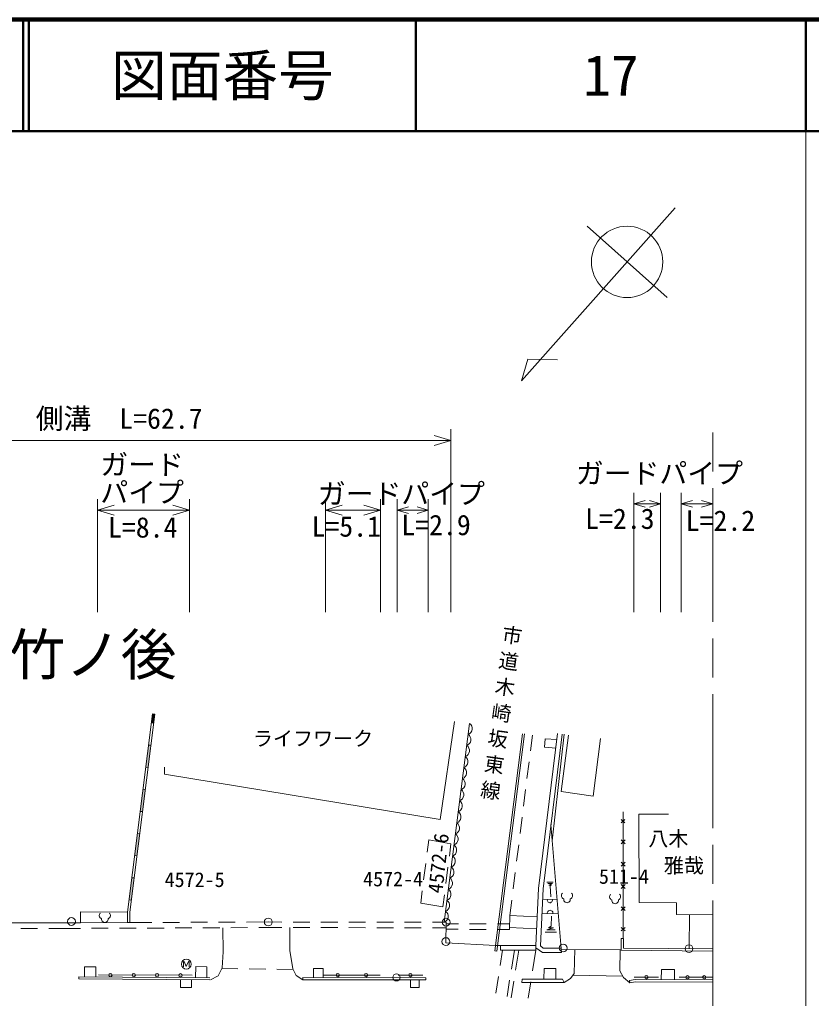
# Model space of a CAD drawing. Units: millimetres, scale not verified. Extents: x 40000 to 680000, y 20000 to 380000.
# Drawn here: x 508409 to 579500, y 292174 to 380000 of the extents above; entities that cross this region are included whole.
import ezdxf
from ezdxf.enums import TextEntityAlignment as Align

# ---------------------------------------------------------------- set-up
doc = ezdxf.new("R2010")
doc.units = ezdxf.units.MM
doc.header["$LTSCALE"] = 1000
doc.linetypes.add('CHAIN', pattern=[18.5, 12, -1.5, 3.5, -1.5])
for name, color, linetype, lineweight in [('M-BGD', 7, 'Continuous', 13), ('M-BMK', 2, 'CHAIN', 13), ('M-BMK-SRVR', 3, 'Continuous', 13), ('M-STR-HTXT', 7, 'Continuous', 13), ('M-STR-STR1', 1, 'Continuous', 13), ('M-TTL', 2, 'Continuous', 140), ('M-TTL-BAND', 7, 'Continuous', 13), ('M-TTL-LINE', 7, 'Continuous', 50)]:
    doc.layers.add(name, color=color, linetype=linetype, lineweight=lineweight)
doc.layers.add('M-BGD-HTXT', color=7, linetype='Continuous')
doc.layers.add('M-TTL-TXT', color=7, linetype='Continuous')
doc.styles.add('@ＭＳ ゴシック', font='')
doc.styles.add('ＭＳ ゴシック', font='')
doc.styles.get('@ＭＳ ゴシック').set_extended_font_data('@MS Gothic')
doc.styles.get('ＭＳ ゴシック').set_extended_font_data('MS Gothic')

msp = doc.modelspace()

# ---------------------------------------------------------------- hatches: boundary and pattern name
at = {"layer": 'M-BGD'}
for points in [[(520452, 316869), (520254, 316895), (520356, 317705), (520555, 317680)], [(520002, 314910), (520201, 314885), (519950, 312901), (519751, 312926)], [(519500, 310942), (519698, 310917), (519447, 308933), (519249, 308958)], [(518998, 306974), (519196, 306949), (518945, 304964), (518747, 304990)], [(518443, 300996), (518244, 301021), (518495, 303005), (518694, 302980)]]:
    msp.add_hatch(color=256, dxfattribs=at).paths.add_polyline_path(points)

# ---------------------------------------------------------------- linework, layer by layer
for p, q in [((518104, 299910), (520356, 317705)), ((518304, 299898), (520555, 317680)), ((520356, 317705), (520555, 317680)), ((520254, 316895), (520452, 316869)), ((546168, 308220), (547460, 317015)), ((548810, 316845), (546527, 299011)), ((553551, 315928), (551068, 296431)), ((553749, 315903), (551266, 296406)), ((554446, 315797), (554271, 314399)), ((555007, 302035), (556714, 315945)), ((555406, 302002), (557111, 315896)), ((555607, 315474), (555546, 314707)), ((556647, 315401), (555607, 315474)), ((556237, 306319), (557310, 315872)), ((557687, 315782), (557022, 310749)), ((559909, 310333), (560570, 315494)), ((520002, 314910), (520201, 314885)), ((555546, 314707), (556552, 314626)), ((519751, 312926), (519950, 312901)), ((521420, 312914), (521420, 312302)), ((554147, 313407), (553961, 311918)), ((521420, 312302), (546168, 308220)), ((519500, 310942), (519698, 310917)), ((553837, 310926), (553651, 309437)), ((557022, 310749), (559909, 310333)), ((519249, 308958), (519447, 308933)), ((553527, 308445), (553341, 306957)), ((562585, 308916), (562609, 297536)), ((566656, 308692), (564012, 308692)), ((564012, 308692), (564021, 300771)), ((557071, 296303), (556115, 307781)), ((562411, 308220), (562762, 307922)), ((562761, 308221), (562412, 307921)), ((518998, 306974), (519196, 306949)), ((545004, 305284), (545145, 306389)), ((545145, 306389), (547132, 306036)), ((547132, 306036), (546993, 304951)), ((553217, 305964), (553031, 304476)), ((562415, 306402), (562766, 306050)), ((562765, 306403), (562416, 306049)), ((518747, 304990), (518945, 304964)), ((544687, 302804), (544877, 304292)), ((546866, 303960), (546675, 302472)), ((562419, 304402), (562770, 304050)), ((562769, 304403), (562420, 304049)), ((518495, 303005), (518694, 302980)), ((552907, 303484), (552722, 301995)), ((555739, 302598), (556318, 302598)), ((555829, 302474), (556243, 302474)), ((556243, 302474), (555919, 302350)), ((555919, 302350), (556167, 302350)), ((556167, 302350), (556048, 302268)), ((556048, 302268), (556096, 301283)), ((562424, 302402), (562775, 302050)), ((562774, 302403), (562425, 302049)), ((544419, 300708), (544560, 301812)), ((546548, 301480), (546409, 300395)), ((554766, 296918), (555007, 302035)), ((555165, 296899), (555406, 302002)), ((518244, 301021), (518443, 300996)), ((546409, 300395), (544419, 300708)), ((552598, 301003), (552423, 299605)), ((555362, 301077), (556677, 301036)), ((562428, 300402), (562779, 300050)), ((562778, 300403), (562429, 300049)), ((564021, 300771), (567379, 300740)), ((567379, 300740), (567380, 299694)), ((513874, 299936), (513879, 298959)), ((513874, 299936), (518104, 299910)), ((518104, 299910), (518108, 298977)), ((518304, 299898), (518308, 298978)), ((552423, 299605), (552399, 298364)), ((552423, 299605), (554887, 299488)), ((555300, 299767), (556780, 299793)), ((556126, 298652), (556155, 299539)), ((567380, 299694), (570634, 299684)), ((568539, 299691), (568511, 296642)), ((483789, 298903), (513015, 298955)), ((513015, 298955), (513879, 298959)), ((518108, 298977), (513879, 298959)), ((518308, 298978), (518108, 298977)), ((518308, 298978), (520272, 298987)), ((521272, 298991), (522771, 298997)), ((523771, 299002), (525271, 299008)), ((526271, 299013), (527771, 299019)), ((528771, 299024), (530735, 299032)), ((530735, 299032), (531969, 299030)), ((532969, 299029), (534469, 299027)), ((535469, 299026), (536969, 299024)), ((537969, 299023), (539469, 299021)), ((540469, 299019), (541969, 299017)), ((542969, 299016), (544469, 299014)), ((545469, 299013), (546703, 299011)), ((546703, 299011), (546680, 297166)), ((547805, 298875), (546701, 298877)), ((550305, 298869), (548805, 298872)), ((552409, 298864), (551305, 298866)), ((555898, 298521), (556126, 298652)), ((508525, 298447), (510025, 298450)), ((511025, 298451), (513017, 298455)), ((513017, 298455), (513876, 298459)), ((514876, 298463), (516376, 298470)), ((517376, 298474), (518876, 298480)), ((519876, 298485), (521376, 298491)), ((522376, 298496), (523876, 298502)), ((524876, 298507), (526376, 298513)), ((526666, 298514), (526674, 296355)), ((527376, 298517), (528876, 298524)), ((529876, 298528), (530736, 298532)), ((530736, 298532), (531969, 298530)), ((532677, 296476), (532679, 298529)), ((532969, 298529), (534469, 298527)), ((535469, 298526), (536969, 298524)), ((537969, 298523), (539469, 298521)), ((540469, 298519), (541969, 298517)), ((542969, 298516), (544469, 298514)), ((545469, 298513), (546702, 298511)), ((547797, 298375), (546695, 298377)), ((550297, 298369), (548797, 298372)), ((552399, 298364), (551297, 298366)), ((552402, 298523), (554836, 298408)), ((556626, 298128), (555586, 298128)), ((555742, 298325), (556344, 298521)), ((556485, 298325), (555742, 298325)), ((556344, 298521), (555898, 298521)), ((562432, 298530), (562783, 298232)), ((562782, 298531), (562433, 298231)), ((546680, 297166), (551129, 296912)), ((551129, 296912), (554766, 296918)), ((551573, 296513), (551572, 296913)), ((554766, 296518), (554766, 296918)), ((555165, 296899), (555421, 296674)), ((562427, 297538), (562416, 296499)), ((562427, 297538), (562627, 297536)), ((562627, 297536), (562618, 296697)), ((526674, 296355), (526583, 294918)), ((532939, 294831), (532677, 296476)), ((551068, 296431), (551266, 296406)), ((551573, 296513), (554766, 296518)), ((554766, 296712), (555364, 296303)), ((555364, 296303), (557071, 296303)), ((555421, 296674), (557040, 296672)), ((557048, 296578), (562417, 296540)), ((558248, 296570), (558191, 294411)), ((562320, 296541), (562310, 294645)), ((562416, 296499), (570634, 296423)), ((562618, 296697), (570634, 296623)), ((523126, 295010), (523126, 295480)), ((523126, 295480), (523177, 295480)), ((523177, 295480), (523373, 295028)), ((523569, 295480), (523373, 295028)), ((523621, 295480), (523569, 295480)), ((523621, 295010), (523621, 295480)), ((514227, 294116), (514227, 295020)), ((514227, 295020), (515248, 295016)), ((515248, 295016), (515241, 294108)), ((515508, 294278), (523907, 294248)), ((524215, 294039), (524220, 295025)), ((524220, 295025), (525226, 295020)), ((525226, 295020), (525218, 294031)), ((526583, 294918), (526239, 294186)), ((528011, 294837), (526553, 294855)), ((530511, 294806), (529011, 294824)), ((532968, 294775), (531510, 294793)), ((533251, 294234), (532939, 294831)), ((533832, 293838), (533251, 294234)), ((534791, 294038), (534791, 294857)), ((534791, 294857), (535669, 294857)), ((535669, 294857), (535669, 294037)), ((535697, 294270), (540797, 294270)), ((542399, 294270), (544599, 294270)), ((555491, 294849), (555487, 293905)), ((556560, 294845), (555491, 294849)), ((556560, 294845), (556557, 293902)), ((558191, 294411), (557880, 293949)), ((562551, 294169), (558118, 294263)), ((562310, 294645), (562615, 294041)), ((566028, 294770), (566024, 293848)), ((566028, 294770), (567220, 294765)), ((567220, 294765), (567217, 293844)), ((513718, 294120), (513716, 293920)), ((525482, 293829), (513716, 293920)), ((525484, 294029), (513718, 294120)), ((522863, 293850), (522863, 293149)), ((523839, 293149), (523845, 293842)), ((526239, 294186), (525565, 293827)), ((533832, 294038), (544876, 294032)), ((533832, 294038), (533832, 293838)), ((533832, 293838), (544875, 293832)), ((543506, 293162), (543507, 293832)), ((544271, 293832), (544275, 293159)), ((544876, 294032), (544875, 293832)), ((553531, 293912), (553506, 293596)), ((557313, 293606), (553506, 293596)), ((557145, 293899), (553531, 293912)), ((557313, 293606), (557145, 293899)), ((557880, 293949), (557313, 293606)), ((562615, 294041), (563208, 293573)), ((563173, 293770), (563665, 293857)), ((563173, 293770), (563208, 293573)), ((563208, 293573), (563682, 293657)), ((563583, 294093), (565783, 294084)), ((563665, 293857), (570634, 293831)), ((563682, 293657), (570634, 293631)), ((567620, 294072), (570634, 294078)), ((522863, 293149), (523839, 293149)), ((544275, 293159), (543506, 293162))]:
    msp.add_line(p, q, dxfattribs=at)
for centre, radius in [((513069, 299075), 350), ((530735, 299032), 350), ((546703, 299011), 350), ((546681, 297274), 350), ((557216, 296692), 350), ((568511, 296642), 350), ((523384, 295248), 444), ((542249, 294060), 322)]:
    msp.add_circle(centre, radius, dxfattribs=at)
for centre, radius, start, end in [((548491, 316387), 558, 290.25331, 55.1578), ((548356, 315401), 567, 290.77804, 54.63307), ((548229, 314409), 567, 290.77804, 54.63307), ((548102, 313417), 567, 290.77804, 54.63307), ((547975, 312426), 567, 290.77804, 54.63307), ((547848, 311434), 567, 290.77804, 54.63307), ((547721, 310442), 567, 290.77804, 54.63307), ((547594, 309450), 567, 290.77804, 54.63307), ((547467, 308458), 567, 290.77804, 54.63307), ((547340, 307466), 567, 290.77804, 54.63307), ((547213, 306474), 567, 290.77804, 54.63307), ((547086, 305482), 567, 290.77804, 54.63307), ((546959, 304490), 567, 290.77804, 54.63307), ((546832, 303498), 567, 290.77804, 54.63307), ((546705, 302507), 567, 290.77804, 54.63307), ((546578, 301515), 567, 290.77804, 54.63307), ((557356, 301383), 300, 131.41945, 251.14243), ((557756, 301383), 300, 288.85757, 48.58055), ((561672, 301296), 300, 131.41945, 251.14243), ((562072, 301296), 300, 288.85757, 48.58055), ((546451, 300523), 567, 290.77804, 54.63307), ((556017, 300986), 230, 160.51848, 15.89223), ((557556, 301058), 300, 172.14016, 7.85984), ((561872, 300971), 300, 172.14016, 7.85984), ((515864, 299613), 300, 131.41945, 251.14243), ((516264, 299613), 300, 288.85757, 48.58055), ((546334, 299535), 558, 290.25331, 55.1578), ((556040, 299829), 251, 349.86813, 192.14122), ((516064, 299288), 300, 172.14016, 7.85984), ((516558, 294274), 150, 0, 180), ((516558, 294274), 150, 180, 0), ((518658, 294267), 150, 0, 180), ((518658, 294267), 150, 180, 0), ((520758, 294259), 150, 0, 180), ((520758, 294259), 150, 180, 0), ((522858, 294252), 150, 0, 180), ((522858, 294252), 150, 180, 0), ((536972, 294270), 150, 0, 180), ((536972, 294270), 150, 180, 0), ((539522, 294270), 150, 0, 180), ((539522, 294270), 150, 180, 0), ((543499, 294270), 150, 0, 180), ((543499, 294270), 150, 180, 0), ((564683, 294089), 150, 0, 180), ((568373, 294074), 150, 0, 180), ((569881, 294076), 150, 0, 180), ((564683, 294089), 150, 180, 0), ((568373, 294074), 150, 180, 0), ((569881, 294076), 150, 180, 0)]:
    msp.add_arc(centre, radius, start, end, dxfattribs=at)
at = {"layer": 'M-BMK'}
msp.add_line((570634, 288964), (570634, 344054), dxfattribs=at)
at = {"layer": 'M-BMK-SRVR'}
for p, q in [((567252, 363104), (553479, 347597)), ((566540, 355073), (559362, 361449)), ((553479, 347597), (554048, 349536)), ((554048, 349536), (556695, 349469))]:
    msp.add_line(p, q, dxfattribs=at)
msp.add_circle((562951, 358261), 3200, dxfattribs=at)
at = {"layer": 'M-STR-HTXT'}
for p, q in [((547123, 342236), (545623, 342686)), ((547123, 326819), (547123, 343236)), ((487574, 342236), (547123, 342236)), ((547123, 342236), (545623, 341786)), ((563566, 326819), (563566, 337549)), ((565961, 326819), (565961, 337549)), ((567816, 326819), (567816, 337549)), ((515407, 326819), (515407, 336972)), ((515407, 335972), (516907, 336422)), ((523670, 335972), (522170, 336422)), ((523670, 326819), (523670, 336972)), ((535862, 326819), (535862, 336972)), ((535862, 335972), (537362, 336422)), ((540824, 335972), (539324, 336422)), ((540824, 326819), (540824, 336972)), ((542313, 326819), (542313, 336972)), ((545105, 326819), (545105, 336972)), ((563566, 336544), (564566, 336844)), ((563566, 336544), (565961, 336544)), ((563566, 336544), (564566, 336244)), ((565961, 336544), (564961, 336844)), ((565961, 336544), (564961, 336244)), ((567816, 336544), (568816, 336844)), ((567816, 336544), (570634, 336544)), ((567816, 336544), (568816, 336244)), ((570634, 336544), (569634, 336844)), ((570634, 336544), (569634, 336244)), ((515407, 335972), (523670, 335972)), ((515407, 335972), (516907, 335522)), ((523670, 335972), (522170, 335522)), ((535862, 335972), (540824, 335972)), ((535862, 335972), (537362, 335522)), ((540824, 335972), (539324, 335522)), ((542313, 335972), (543313, 336272)), ((542313, 335972), (545105, 335972)), ((542313, 335972), (543313, 335672)), ((545105, 335972), (544105, 336272)), ((545105, 335972), (544105, 335672))]:
    msp.add_line(p, q, dxfattribs=at)
at = {"layer": 'M-STR-STR1'}
for p, q in [((551778, 296513), (551555, 295125)), ((552841, 296515), (552566, 294802)), ((553220, 296515), (552928, 294699)), ((554766, 296518), (554466, 294653)), ((551396, 294137), (551158, 292656)), ((552407, 293815), (552169, 292334)), ((552769, 293712), (552531, 292231)), ((554308, 293666), (554070, 292185))]:
    msp.add_line(p, q, dxfattribs=at)
at = {"layer": 'M-TTL'}
msp.add_line((680000, 380000), (40000, 380000), dxfattribs=at)
at = {"layer": 'M-TTL-BAND'}
msp.add_line((579000, 20000), (579000, 370000), dxfattribs=at)
at = {"layer": 'M-TTL-LINE'}
for p, q in [((508747, 380000), (508747, 370000)), ((509247, 380000), (509247, 370000)), ((543997, 380000), (543997, 370000)), ((579000, 380000), (579000, 370000)), ((40000, 370000), (680000, 370000))]:
    msp.add_line(p, q, dxfattribs=at)

# ---------------------------------------------------------------- texts
at = {"layer": 'M-BGD', "style": 'ＭＳ ゴシック'}
for s, p in [('ライフワーク', (529356, 314440)), ('八木', (564858, 305456)), ('雅哉', (566252, 303042)), ('4572-5', (521430, 301771)), ('4572-4', (539250, 301837)), ('511-4', (560423, 302061))]:
    msp.add_text(s, height=1320, dxfattribs=at).set_placement(p, align=Align.BOTTOM_LEFT)
msp.add_text('4572-6', height=1320, rotation=83.698, dxfattribs=at).set_placement((546760, 301509), align=Align.BOTTOM_LEFT)
at = {"layer": 'M-BGD-HTXT', "style": 'ＭＳ ゴシック'}
msp.add_text('字下竹ノ後', height=3666, dxfattribs=at).set_placement((497495, 320096), align=Align.BOTTOM_LEFT)
at = {"layer": 'M-BGD-HTXT', "insert": (549667, 309545), "char_height": 1320, "attachment_point": 9, "rotation": 262.093, "style": '@ＭＳ ゴシック'}
msp.add_mtext('\\T1.3;市道木崎坂東線', dxfattribs=at)
at = {"layer": 'M-STR-HTXT', "style": 'ＭＳ ゴシック'}
for s, p in [('側溝\u3000L=62.7', (517349, 342736)), ('ガード', (519409, 338609)), ('ガードパイプ', (565852, 337825)), ('パイプ', (519409, 336109)), ('ガードパイプ', (542685, 335992)), ('L=2.9', (545798, 333187)), ('\u3000\u3000L=2.3', (559800, 333751)), ('L=2.2', (571333, 333577)), ('L=8.4', (519466, 332974)), ('L=5.1', (537736, 333055))]:
    msp.add_text(s, height=1833, dxfattribs=at).set_placement(p, align=Align.BOTTOM_CENTER)
at = {"layer": 'M-TTL-TXT', "style": 'ＭＳ ゴシック'}
for s, p in [('図面番号', (526622, 375000)), ('17', (561497, 375000))]:
    msp.add_text(s, height=3666, dxfattribs=at).set_placement(p, align=Align.MIDDLE_CENTER)

doc.saveas('drawing.dxf')
